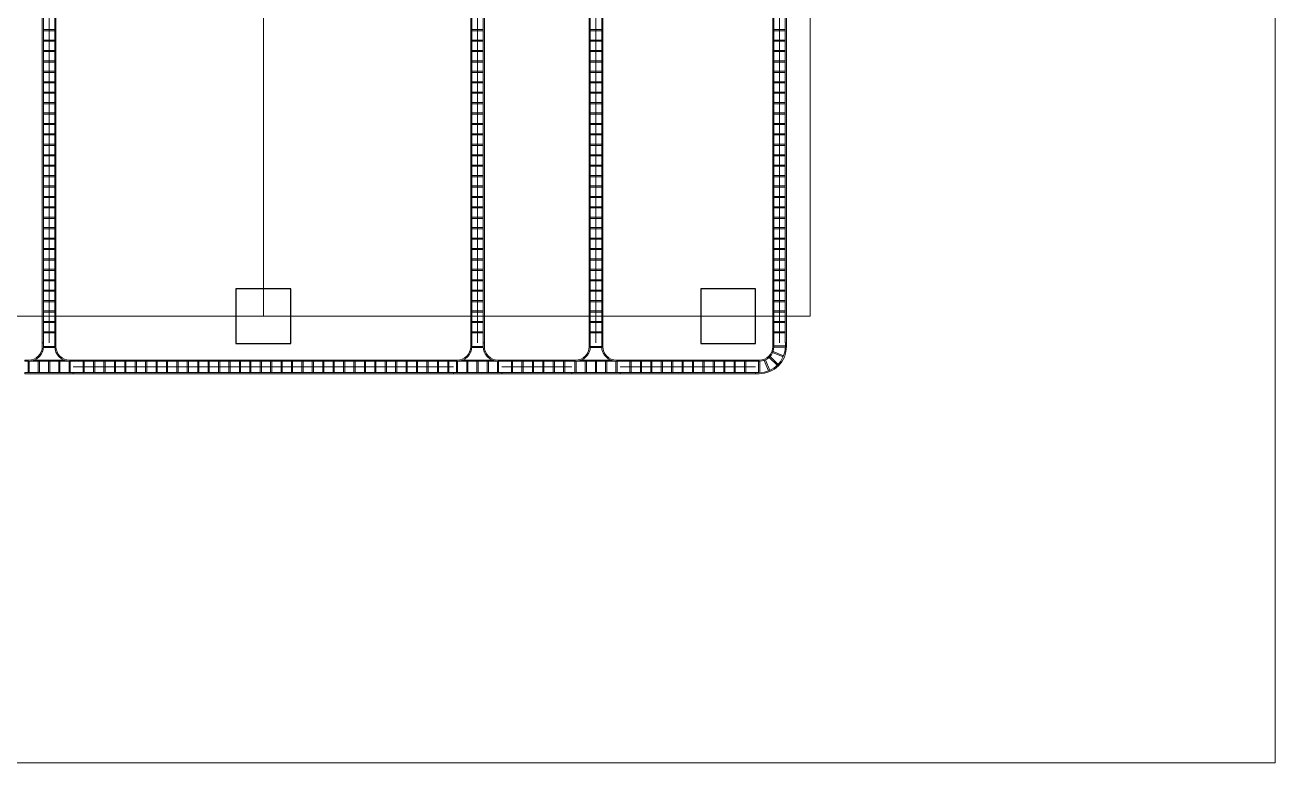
# Model space of a CAD drawing. Header units: millimetres. Extents: x 0 to 154200, y 0 to 64595.
# Drawn here: x 126770 to 154200, y 0 to 16191 of the extents above; entities that cross this region are included whole.
import ezdxf

# ---------------------------------------------------------------- set-up
doc = ezdxf.new("R2010")
doc.units = ezdxf.units.MM
doc.layers.add('Column', color=1, linetype='Continuous')
doc.layers.add('E-CABL-TRAY', color=4, linetype='Continuous', lineweight=9)
doc.layers.add('Floor', color=7, linetype='Continuous', lineweight=9)

# ---------------------------------------------------------------- blocks, each defined once
blk = doc.blocks.new('M_래더 수평 티 - 300mm 반지름-272136-레벨 2')
at = {"layer": 'E-CABL-TRAY'}
for p, q in [((530, 150), (-530, 150)), ((-530, 150), (-530, 125)), ((-530, 125), (530, 125)), ((-463, 125), (-463, -125)), ((-437, -125), (-437, 125)), ((-238, 125), (-238, -125)), ((-212, -125), (-212, 125)), ((-13, 125), (-13, -125)), ((13, -125), (13, 125)), ((212, 125), (212, -125)), ((238, -125), (238, 125)), ((437, 125), (437, -125)), ((463, -125), (463, 125)), ((530, 125), (530, 150)), ((-450, -125), (-530, -125)), ((-530, -125), (-530, -150)), ((-530, -150), (-450, -150)), ((-450, -125), (-437, -125)), ((-450, -125), (450, -125)), ((-324, -150), (324, -150)), ((-238, -125), (-212, -125)), ((-13, -125), (13, -125)), ((212, -125), (238, -125)), ((437, -125), (450, -125)), ((530, -125), (450, -125)), ((450, -150), (530, -150)), ((530, -150), (530, -125)), ((-150, -450), (-150, -530)), ((-150, -530), (-125, -530)), ((125, -425), (-125, -425)), ((-125, -425), (-125, -450)), ((-125, -450), (125, -450)), ((-125, -530), (-125, -450)), ((125, -450), (125, -425)), ((125, -450), (125, -530)), ((125, -530), (150, -530)), ((150, -530), (150, -450))]:
    blk.add_line(p, q, dxfattribs=at)
for centre, radius, start, end in [((-450, -450), 325, 360, 90), ((-450, -450), 325, 79.9947, 90), ((-450, -450), 300, 0, 90), ((-450, -450), 325, 67.9974, 77.4396), ((-450, -450), 325, 61.232, 67.2117), ((-450, -450), 325, 49.8928, 56.0097), ((-450, -450), 325, 38.4887, 44.8078), ((-450, -450), 325, 26.942, 33.6058), ((450, -450), 325, 90, 180), ((450, -450), 300, 90, 180), ((450, -450), 325, 146.3942, 153.058), ((450, -450), 325, 135.1922, 141.5113), ((450, -450), 325, 123.9903, 130.1072), ((450, -450), 325, 112.7883, 118.768), ((450, -450), 325, 102.5604, 112.0026), ((450, -450), 325, 90, 100.0053), ((-450, -450), 325, 11.2019, 22.4039), ((450, -450), 325, 157.5961, 168.7981)]:
    blk.add_arc(centre, radius, start, end, dxfattribs=at)
blk = doc.blocks.new('M_래더 수평 티 - 300mm 반지름-V6-레벨 2')
at = {"layer": 'E-CABL-TRAY'}
for p, q in [((530, 150), (-530, 150)), ((-530, 150), (-530, 125)), ((-530, 125), (530, 125)), ((-463, 125), (-463, -125)), ((-437, -125), (-437, 125)), ((-238, 125), (-238, -125)), ((-212, -125), (-212, 125)), ((-13, 125), (-13, -125)), ((13, -125), (13, 125)), ((212, 125), (212, -125)), ((238, -125), (238, 125)), ((437, 125), (437, -125)), ((463, -125), (463, 125)), ((530, 125), (530, 150)), ((-450, -125), (-530, -125)), ((-530, -125), (-530, -150)), ((-530, -150), (-450, -150)), ((-450, -125), (-437, -125)), ((-450, -125), (450, -125)), ((-324, -150), (324, -150)), ((-238, -125), (-212, -125)), ((-13, -125), (13, -125)), ((212, -125), (238, -125)), ((437, -125), (450, -125)), ((530, -125), (450, -125)), ((450, -150), (530, -150)), ((530, -150), (530, -125)), ((-150, -450), (-150, -530)), ((-150, -530), (-125, -530)), ((125, -425), (-125, -425)), ((-125, -425), (-125, -450)), ((-125, -450), (125, -450)), ((-125, -530), (-125, -450)), ((125, -450), (125, -425)), ((125, -450), (125, -530)), ((125, -530), (150, -530)), ((150, -530), (150, -450))]:
    blk.add_line(p, q, dxfattribs=at)
for centre, radius, start, end in [((-450, -450), 325, 360, 90), ((-450, -450), 325, 79.9947, 90), ((-450, -450), 300, 0, 90), ((-450, -450), 325, 67.9974, 77.4396), ((-450, -450), 325, 61.232, 67.2117), ((-450, -450), 325, 49.8928, 56.0097), ((-450, -450), 325, 38.4887, 44.8078), ((-450, -450), 325, 26.942, 33.6058), ((450, -450), 325, 90, 180), ((450, -450), 300, 90, 180), ((450, -450), 325, 146.3942, 153.058), ((450, -450), 325, 135.1922, 141.5113), ((450, -450), 325, 123.9903, 130.1072), ((450, -450), 325, 112.7883, 118.768), ((450, -450), 325, 102.5604, 112.0026), ((450, -450), 325, 90, 100.0053), ((-450, -450), 325, 11.2019, 22.4039), ((450, -450), 325, 157.5961, 168.7981)]:
    blk.add_arc(centre, radius, start, end, dxfattribs=at)
blk = doc.blocks.new('M_래더 수평 구부림 - 표준-272065-레벨 2')
at = {"layer": 'E-CABL-TRAY'}
for p, q in [((-154, 314), (-145, 337)), ((75, 219), (-154, 314)), ((-125, 530), (-150, 530)), ((-150, 530), (-150, 450)), ((-145, 337), (84, 242)), ((-125, 450), (-125, 530)), ((-125, 463), (125, 463)), ((-125, 437), (-125, 450)), ((124, 437), (-125, 437)), ((150, 530), (125, 530)), ((125, 530), (125, 450)), ((150, 450), (150, 530)), ((-530, 125), (-530, 150)), ((-530, 150), (-450, 150)), ((-450, 125), (-530, 125)), ((-463, -125), (-463, 125)), ((-450, 125), (-437, 125)), ((-437, 125), (-437, -124)), ((-337, 145), (-314, 154)), ((-242, -84), (-337, 145)), ((-314, 154), (-219, -75)), ((-229, 211), (-211, 229)), ((-54, 36), (-229, 211)), ((-211, 229), (-36, 54)), ((-530, -150), (-530, -125)), ((-530, -125), (-450, -125)), ((-450, -150), (-530, -150))]:
    blk.add_line(p, q, dxfattribs=at)
for radius, end in [(600, 360), (325, 360), (575, 0), (300, 0)]:
    blk.add_arc((-450, 450), radius, 270, end, dxfattribs=at)

msp = doc.modelspace()

# ---------------------------------------------------------------- linework, layer by layer
at = {"layer": 'Column'}
for points in [[(131400, 9800), (131400, 9200), (132600, 9200), (132600, 10400), (131400, 10400), (131400, 9800)], [(141600, 9800), (141600, 9200), (142800, 9200), (142800, 10400), (141600, 10400), (141600, 9800)]]:
    msp.add_lwpolyline(points, dxfattribs=at)
at = {"layer": 'E-CABL-TRAY'}
for p, q in [((127150, 9218.7018), (127150, 55818.7018)), ((127175.4, 9218.7018), (127175.4, 55818.7018)), ((127300, 9218.7018), (127300, 55818.7018)), ((127424.6, 9218.7018), (127424.6, 55818.7018)), ((127450, 9218.7018), (127450, 55818.7018)), ((136550, 9218.7018), (136550, 55818.7018)), ((136575.4, 9218.7018), (136575.4, 55818.7018)), ((136700, 9218.7018), (136700, 55818.7018)), ((136824.6, 9218.7018), (136824.6, 55818.7018)), ((136850, 9218.7018), (136850, 55818.7018)), ((139150, 9218.7018), (139150, 55818.7018)), ((139175.4, 9218.7018), (139175.4, 55818.7018)), ((139300, 9218.7018), (139300, 55818.7018)), ((139424.6, 9218.7018), (139424.6, 55818.7018)), ((139450, 9218.7018), (139450, 55818.7018)), ((143180, 9218.7018), (143180, 55818.7018)), ((143205.4, 9218.7018), (143205.4, 55818.7018)), ((143330, 9218.7018), (143330, 55818.7018)), ((143454.6, 9218.7018), (143454.6, 55818.7018)), ((143480, 9218.7018), (143480, 55818.7018)), ((127424.6, 16089.4018), (127175.4, 16089.4018)), ((127424.6, 16064.0018), (127175.4, 16064.0018)), ((136824.6, 16089.4018), (136575.4, 16089.4018)), ((136824.6, 16064.0018), (136575.4, 16064.0018)), ((139424.6, 16089.4018), (139175.4, 16089.4018)), ((139424.6, 16064.0018), (139175.4, 16064.0018)), ((143454.6, 16089.4018), (143205.4, 16089.4018)), ((143454.6, 16064.0018), (143205.4, 16064.0018)), ((127424.6, 15860.8018), (127175.4, 15860.8018)), ((127424.6, 15835.4018), (127175.4, 15835.4018)), ((136824.6, 15860.8018), (136575.4, 15860.8018)), ((136824.6, 15835.4018), (136575.4, 15835.4018)), ((139424.6, 15860.8018), (139175.4, 15860.8018)), ((139424.6, 15835.4018), (139175.4, 15835.4018)), ((143454.6, 15860.8018), (143205.4, 15860.8018)), ((143454.6, 15835.4018), (143205.4, 15835.4018)), ((127424.6, 15632.2018), (127175.4, 15632.2018)), ((127424.6, 15606.8018), (127175.4, 15606.8018)), ((127424.6, 15403.6018), (127175.4, 15403.6018)), ((127424.6, 15378.2018), (127175.4, 15378.2018)), ((136824.6, 15632.2018), (136575.4, 15632.2018)), ((136824.6, 15606.8018), (136575.4, 15606.8018)), ((136824.6, 15403.6018), (136575.4, 15403.6018)), ((136824.6, 15378.2018), (136575.4, 15378.2018)), ((139424.6, 15632.2018), (139175.4, 15632.2018)), ((139424.6, 15606.8018), (139175.4, 15606.8018)), ((139424.6, 15403.6018), (139175.4, 15403.6018)), ((139424.6, 15378.2018), (139175.4, 15378.2018)), ((143454.6, 15632.2018), (143205.4, 15632.2018)), ((143454.6, 15606.8018), (143205.4, 15606.8018)), ((143454.6, 15403.6018), (143205.4, 15403.6018)), ((143454.6, 15378.2018), (143205.4, 15378.2018)), ((127424.6, 15175.0018), (127175.4, 15175.0018)), ((127424.6, 15149.6018), (127175.4, 15149.6018)), ((136824.6, 15175.0018), (136575.4, 15175.0018)), ((136824.6, 15149.6018), (136575.4, 15149.6018)), ((139424.6, 15175.0018), (139175.4, 15175.0018)), ((139424.6, 15149.6018), (139175.4, 15149.6018)), ((143454.6, 15175.0018), (143205.4, 15175.0018)), ((143454.6, 15149.6018), (143205.4, 15149.6018)), ((127424.6, 14946.4018), (127175.4, 14946.4018)), ((127424.6, 14921.0018), (127175.4, 14921.0018)), ((136824.6, 14946.4018), (136575.4, 14946.4018)), ((136824.6, 14921.0018), (136575.4, 14921.0018)), ((139424.6, 14946.4018), (139175.4, 14946.4018)), ((139424.6, 14921.0018), (139175.4, 14921.0018)), ((143454.6, 14946.4018), (143205.4, 14946.4018)), ((143454.6, 14921.0018), (143205.4, 14921.0018)), ((127424.6, 14717.8018), (127175.4, 14717.8018)), ((127424.6, 14692.4018), (127175.4, 14692.4018)), ((136824.6, 14717.8018), (136575.4, 14717.8018)), ((136824.6, 14692.4018), (136575.4, 14692.4018)), ((139424.6, 14717.8018), (139175.4, 14717.8018)), ((139424.6, 14692.4018), (139175.4, 14692.4018)), ((143454.6, 14717.8018), (143205.4, 14717.8018)), ((143454.6, 14692.4018), (143205.4, 14692.4018)), ((127424.6, 14489.2018), (127175.4, 14489.2018)), ((127424.6, 14463.8018), (127175.4, 14463.8018)), ((136824.6, 14489.2018), (136575.4, 14489.2018)), ((136824.6, 14463.8018), (136575.4, 14463.8018)), ((139424.6, 14489.2018), (139175.4, 14489.2018)), ((139424.6, 14463.8018), (139175.4, 14463.8018)), ((143454.6, 14489.2018), (143205.4, 14489.2018)), ((143454.6, 14463.8018), (143205.4, 14463.8018)), ((127424.6, 14260.6018), (127175.4, 14260.6018)), ((127424.6, 14235.2018), (127175.4, 14235.2018)), ((127424.6, 14032.0018), (127175.4, 14032.0018)), ((127424.6, 14006.6018), (127175.4, 14006.6018)), ((136824.6, 14260.6018), (136575.4, 14260.6018)), ((136824.6, 14235.2018), (136575.4, 14235.2018)), ((136824.6, 14032.0018), (136575.4, 14032.0018)), ((136824.6, 14006.6018), (136575.4, 14006.6018)), ((139424.6, 14260.6018), (139175.4, 14260.6018)), ((139424.6, 14235.2018), (139175.4, 14235.2018)), ((139424.6, 14032.0018), (139175.4, 14032.0018)), ((139424.6, 14006.6018), (139175.4, 14006.6018)), ((143454.6, 14260.6018), (143205.4, 14260.6018)), ((143454.6, 14235.2018), (143205.4, 14235.2018)), ((143454.6, 14032.0018), (143205.4, 14032.0018)), ((143454.6, 14006.6018), (143205.4, 14006.6018)), ((127424.6, 13803.4018), (127175.4, 13803.4018)), ((127424.6, 13778.0018), (127175.4, 13778.0018)), ((136824.6, 13803.4018), (136575.4, 13803.4018)), ((136824.6, 13778.0018), (136575.4, 13778.0018)), ((139424.6, 13803.4018), (139175.4, 13803.4018)), ((139424.6, 13778.0018), (139175.4, 13778.0018)), ((143454.6, 13803.4018), (143205.4, 13803.4018)), ((143454.6, 13778.0018), (143205.4, 13778.0018)), ((127424.6, 13574.8018), (127175.4, 13574.8018)), ((127424.6, 13549.4018), (127175.4, 13549.4018)), ((136824.6, 13574.8018), (136575.4, 13574.8018)), ((136824.6, 13549.4018), (136575.4, 13549.4018)), ((139424.6, 13574.8018), (139175.4, 13574.8018)), ((139424.6, 13549.4018), (139175.4, 13549.4018)), ((143454.6, 13574.8018), (143205.4, 13574.8018)), ((143454.6, 13549.4018), (143205.4, 13549.4018)), ((127424.6, 13346.2018), (127175.4, 13346.2018)), ((127424.6, 13320.8018), (127175.4, 13320.8018)), ((136824.6, 13346.2018), (136575.4, 13346.2018)), ((136824.6, 13320.8018), (136575.4, 13320.8018)), ((139424.6, 13346.2018), (139175.4, 13346.2018)), ((139424.6, 13320.8018), (139175.4, 13320.8018)), ((143454.6, 13346.2018), (143205.4, 13346.2018)), ((143454.6, 13320.8018), (143205.4, 13320.8018)), ((127424.6, 13117.6018), (127175.4, 13117.6018)), ((127424.6, 13092.2018), (127175.4, 13092.2018)), ((136824.6, 13117.6018), (136575.4, 13117.6018)), ((136824.6, 13092.2018), (136575.4, 13092.2018)), ((139424.6, 13117.6018), (139175.4, 13117.6018)), ((139424.6, 13092.2018), (139175.4, 13092.2018)), ((143454.6, 13117.6018), (143205.4, 13117.6018)), ((143454.6, 13092.2018), (143205.4, 13092.2018)), ((127424.6, 12889.0018), (127175.4, 12889.0018)), ((127424.6, 12863.6018), (127175.4, 12863.6018)), ((127424.6, 12660.4018), (127175.4, 12660.4018)), ((127424.6, 12635.0018), (127175.4, 12635.0018)), ((136824.6, 12889.0018), (136575.4, 12889.0018)), ((136824.6, 12863.6018), (136575.4, 12863.6018)), ((136824.6, 12660.4018), (136575.4, 12660.4018)), ((136824.6, 12635.0018), (136575.4, 12635.0018)), ((139424.6, 12889.0018), (139175.4, 12889.0018)), ((139424.6, 12863.6018), (139175.4, 12863.6018)), ((139424.6, 12660.4018), (139175.4, 12660.4018)), ((139424.6, 12635.0018), (139175.4, 12635.0018)), ((143454.6, 12889.0018), (143205.4, 12889.0018)), ((143454.6, 12863.6018), (143205.4, 12863.6018)), ((143454.6, 12660.4018), (143205.4, 12660.4018)), ((143454.6, 12635.0018), (143205.4, 12635.0018)), ((127424.6, 12431.8018), (127175.4, 12431.8018)), ((127424.6, 12406.4018), (127175.4, 12406.4018)), ((136824.6, 12431.8018), (136575.4, 12431.8018)), ((136824.6, 12406.4018), (136575.4, 12406.4018)), ((139424.6, 12431.8018), (139175.4, 12431.8018)), ((139424.6, 12406.4018), (139175.4, 12406.4018)), ((143454.6, 12431.8018), (143205.4, 12431.8018)), ((143454.6, 12406.4018), (143205.4, 12406.4018)), ((127424.6, 12203.2018), (127175.4, 12203.2018)), ((127424.6, 12177.8018), (127175.4, 12177.8018)), ((136824.6, 12203.2018), (136575.4, 12203.2018)), ((136824.6, 12177.8018), (136575.4, 12177.8018)), ((139424.6, 12203.2018), (139175.4, 12203.2018)), ((139424.6, 12177.8018), (139175.4, 12177.8018)), ((143454.6, 12203.2018), (143205.4, 12203.2018)), ((143454.6, 12177.8018), (143205.4, 12177.8018)), ((127424.6, 11974.6018), (127175.4, 11974.6018)), ((127424.6, 11949.2018), (127175.4, 11949.2018)), ((136824.6, 11974.6018), (136575.4, 11974.6018)), ((136824.6, 11949.2018), (136575.4, 11949.2018)), ((139424.6, 11974.6018), (139175.4, 11974.6018)), ((139424.6, 11949.2018), (139175.4, 11949.2018)), ((143454.6, 11974.6018), (143205.4, 11974.6018)), ((143454.6, 11949.2018), (143205.4, 11949.2018)), ((127424.6, 11746.0018), (127175.4, 11746.0018)), ((127424.6, 11720.6018), (127175.4, 11720.6018)), ((136824.6, 11746.0018), (136575.4, 11746.0018)), ((136824.6, 11720.6018), (136575.4, 11720.6018)), ((139424.6, 11746.0018), (139175.4, 11746.0018)), ((139424.6, 11720.6018), (139175.4, 11720.6018)), ((143454.6, 11746.0018), (143205.4, 11746.0018)), ((143454.6, 11720.6018), (143205.4, 11720.6018)), ((127424.6, 11517.4018), (127175.4, 11517.4018)), ((127424.6, 11492.0018), (127175.4, 11492.0018)), ((127424.6, 11288.8018), (127175.4, 11288.8018)), ((127424.6, 11263.4018), (127175.4, 11263.4018)), ((136824.6, 11517.4018), (136575.4, 11517.4018)), ((136824.6, 11492.0018), (136575.4, 11492.0018)), ((136824.6, 11288.8018), (136575.4, 11288.8018)), ((136824.6, 11263.4018), (136575.4, 11263.4018)), ((139424.6, 11517.4018), (139175.4, 11517.4018)), ((139424.6, 11492.0018), (139175.4, 11492.0018)), ((139424.6, 11288.8018), (139175.4, 11288.8018)), ((139424.6, 11263.4018), (139175.4, 11263.4018)), ((143454.6, 11517.4018), (143205.4, 11517.4018)), ((143454.6, 11492.0018), (143205.4, 11492.0018)), ((143454.6, 11288.8018), (143205.4, 11288.8018)), ((143454.6, 11263.4018), (143205.4, 11263.4018)), ((127424.6, 11060.2018), (127175.4, 11060.2018)), ((127424.6, 11034.8018), (127175.4, 11034.8018)), ((136824.6, 11060.2018), (136575.4, 11060.2018)), ((136824.6, 11034.8018), (136575.4, 11034.8018)), ((139424.6, 11060.2018), (139175.4, 11060.2018)), ((139424.6, 11034.8018), (139175.4, 11034.8018)), ((143454.6, 11060.2018), (143205.4, 11060.2018)), ((143454.6, 11034.8018), (143205.4, 11034.8018)), ((127424.6, 10831.6018), (127175.4, 10831.6018)), ((127424.6, 10806.2018), (127175.4, 10806.2018)), ((136824.6, 10831.6018), (136575.4, 10831.6018)), ((136824.6, 10806.2018), (136575.4, 10806.2018)), ((139424.6, 10831.6018), (139175.4, 10831.6018)), ((139424.6, 10806.2018), (139175.4, 10806.2018)), ((143454.6, 10831.6018), (143205.4, 10831.6018)), ((143454.6, 10806.2018), (143205.4, 10806.2018)), ((127424.6, 10603.0018), (127175.4, 10603.0018)), ((127424.6, 10577.6018), (127175.4, 10577.6018)), ((136824.6, 10603.0018), (136575.4, 10603.0018)), ((136824.6, 10577.6018), (136575.4, 10577.6018)), ((139424.6, 10603.0018), (139175.4, 10603.0018)), ((139424.6, 10577.6018), (139175.4, 10577.6018)), ((143454.6, 10603.0018), (143205.4, 10603.0018)), ((143454.6, 10577.6018), (143205.4, 10577.6018)), ((127424.6, 10374.4018), (127175.4, 10374.4018)), ((127424.6, 10349.0018), (127175.4, 10349.0018)), ((136824.6, 10374.4018), (136575.4, 10374.4018)), ((136824.6, 10349.0018), (136575.4, 10349.0018)), ((139424.6, 10374.4018), (139175.4, 10374.4018)), ((139424.6, 10349.0018), (139175.4, 10349.0018)), ((143454.6, 10374.4018), (143205.4, 10374.4018)), ((143454.6, 10349.0018), (143205.4, 10349.0018)), ((127424.6, 10145.8018), (127175.4, 10145.8018)), ((127424.6, 10120.4018), (127175.4, 10120.4018)), ((127424.6, 9917.2018), (127175.4, 9917.2018)), ((127424.6, 9891.8018), (127175.4, 9891.8018)), ((136824.6, 10145.8018), (136575.4, 10145.8018)), ((136824.6, 10120.4018), (136575.4, 10120.4018)), ((136824.6, 9917.2018), (136575.4, 9917.2018)), ((136824.6, 9891.8018), (136575.4, 9891.8018)), ((139424.6, 10145.8018), (139175.4, 10145.8018)), ((139424.6, 10120.4018), (139175.4, 10120.4018)), ((139424.6, 9917.2018), (139175.4, 9917.2018)), ((139424.6, 9891.8018), (139175.4, 9891.8018)), ((143454.6, 10145.8018), (143205.4, 10145.8018)), ((143454.6, 10120.4018), (143205.4, 10120.4018)), ((143454.6, 9917.2018), (143205.4, 9917.2018)), ((143454.6, 9891.8018), (143205.4, 9891.8018)), ((127424.6, 9688.6018), (127175.4, 9688.6018)), ((127424.6, 9663.2018), (127175.4, 9663.2018)), ((136824.6, 9688.6018), (136575.4, 9688.6018)), ((136824.6, 9663.2018), (136575.4, 9663.2018)), ((139424.6, 9688.6018), (139175.4, 9688.6018)), ((139424.6, 9663.2018), (139175.4, 9663.2018)), ((143454.6, 9688.6018), (143205.4, 9688.6018)), ((143454.6, 9663.2018), (143205.4, 9663.2018)), ((127424.6, 9460.0018), (127175.4, 9460.0018)), ((127424.6, 9434.6018), (127175.4, 9434.6018)), ((136824.6, 9460.0018), (136575.4, 9460.0018)), ((136824.6, 9434.6018), (136575.4, 9434.6018)), ((139424.6, 9460.0018), (139175.4, 9460.0018)), ((139424.6, 9434.6018), (139175.4, 9434.6018)), ((143454.6, 9460.0018), (143205.4, 9460.0018)), ((143454.6, 9434.6018), (143205.4, 9434.6018)), ((127175.4, 9218.7018), (127150, 9218.7018)), ((127450, 9218.7018), (127424.6, 9218.7018)), ((136575.4, 9218.7018), (136550, 9218.7018)), ((136850, 9218.7018), (136824.6, 9218.7018)), ((139175.4, 9218.7018), (139150, 9218.7018)), ((139450, 9218.7018), (139424.6, 9218.7018)), ((127830, 8813.3018), (127830, 8838.7018)), ((127830, 8838.7018), (136170, 8838.7018)), ((127830, 8813.3018), (136170, 8813.3018)), ((128045.9, 8564.1018), (128045.9, 8813.3018)), ((128071.3, 8564.1018), (128071.3, 8813.3018)), ((128274.5, 8564.1018), (128274.5, 8813.3018)), ((128299.9, 8564.1018), (128299.9, 8813.3018)), ((128503.1, 8564.1018), (128503.1, 8813.3018)), ((128528.5, 8564.1018), (128528.5, 8813.3018)), ((128731.7, 8564.1018), (128731.7, 8813.3018)), ((128757.1, 8564.1018), (128757.1, 8813.3018)), ((128960.3, 8564.1018), (128960.3, 8813.3018)), ((128985.7, 8564.1018), (128985.7, 8813.3018)), ((129188.9, 8564.1018), (129188.9, 8813.3018)), ((129214.3, 8564.1018), (129214.3, 8813.3018)), ((129417.5, 8564.1018), (129417.5, 8813.3018)), ((129442.9, 8564.1018), (129442.9, 8813.3018)), ((129646.1, 8564.1018), (129646.1, 8813.3018)), ((129671.5, 8564.1018), (129671.5, 8813.3018)), ((129874.7, 8564.1018), (129874.7, 8813.3018)), ((129900.1, 8564.1018), (129900.1, 8813.3018)), ((130103.3, 8564.1018), (130103.3, 8813.3018)), ((130128.7, 8564.1018), (130128.7, 8813.3018)), ((130331.9, 8564.1018), (130331.9, 8813.3018)), ((130357.3, 8564.1018), (130357.3, 8813.3018)), ((130560.5, 8564.1018), (130560.5, 8813.3018)), ((130585.9, 8564.1018), (130585.9, 8813.3018)), ((130789.1, 8564.1018), (130789.1, 8813.3018)), ((130814.5, 8564.1018), (130814.5, 8813.3018)), ((131017.7, 8564.1018), (131017.7, 8813.3018)), ((131043.1, 8564.1018), (131043.1, 8813.3018)), ((131246.3, 8564.1018), (131246.3, 8813.3018)), ((131271.7, 8564.1018), (131271.7, 8813.3018)), ((131474.9, 8564.1018), (131474.9, 8813.3018)), ((131500.3, 8564.1018), (131500.3, 8813.3018)), ((131703.5, 8564.1018), (131703.5, 8813.3018)), ((131728.9, 8564.1018), (131728.9, 8813.3018)), ((131932.1, 8564.1018), (131932.1, 8813.3018)), ((131957.5, 8564.1018), (131957.5, 8813.3018)), ((132160.7, 8564.1018), (132160.7, 8813.3018)), ((132186.1, 8564.1018), (132186.1, 8813.3018)), ((132389.3, 8564.1018), (132389.3, 8813.3018)), ((132414.7, 8564.1018), (132414.7, 8813.3018)), ((132617.9, 8564.1018), (132617.9, 8813.3018)), ((132643.3, 8564.1018), (132643.3, 8813.3018)), ((132846.5, 8564.1018), (132846.5, 8813.3018)), ((132871.9, 8564.1018), (132871.9, 8813.3018)), ((133075.1, 8564.1018), (133075.1, 8813.3018)), ((133100.5, 8564.1018), (133100.5, 8813.3018)), ((133303.7, 8564.1018), (133303.7, 8813.3018)), ((133329.1, 8564.1018), (133329.1, 8813.3018)), ((133532.3, 8564.1018), (133532.3, 8813.3018)), ((133557.7, 8564.1018), (133557.7, 8813.3018)), ((133760.9, 8564.1018), (133760.9, 8813.3018)), ((133786.3, 8564.1018), (133786.3, 8813.3018)), ((133989.5, 8564.1018), (133989.5, 8813.3018)), ((134014.9, 8564.1018), (134014.9, 8813.3018)), ((134218.1, 8564.1018), (134218.1, 8813.3018)), ((134243.5, 8564.1018), (134243.5, 8813.3018)), ((134446.7, 8564.1018), (134446.7, 8813.3018)), ((134472.1, 8564.1018), (134472.1, 8813.3018)), ((134675.3, 8564.1018), (134675.3, 8813.3018)), ((134700.7, 8564.1018), (134700.7, 8813.3018)), ((134903.9, 8564.1018), (134903.9, 8813.3018)), ((134929.3, 8564.1018), (134929.3, 8813.3018)), ((135132.5, 8564.1018), (135132.5, 8813.3018)), ((135157.9, 8564.1018), (135157.9, 8813.3018)), ((135361.1, 8564.1018), (135361.1, 8813.3018)), ((135386.5, 8564.1018), (135386.5, 8813.3018)), ((135589.7, 8564.1018), (135589.7, 8813.3018)), ((135615.1, 8564.1018), (135615.1, 8813.3018)), ((135818.3, 8564.1018), (135818.3, 8813.3018)), ((135843.7, 8564.1018), (135843.7, 8813.3018)), ((136046.9, 8564.1018), (136046.9, 8813.3018)), ((136072.3, 8564.1018), (136072.3, 8813.3018)), ((136170, 8838.7018), (136170, 8813.3018)), ((137230, 8813.3018), (137230, 8838.7018)), ((137230, 8838.7018), (138770, 8838.7018)), ((137230, 8813.3018), (138770, 8813.3018)), ((137445.9, 8564.1018), (137445.9, 8813.3018)), ((137471.3, 8564.1018), (137471.3, 8813.3018)), ((137674.5, 8564.1018), (137674.5, 8813.3018)), ((137699.9, 8564.1018), (137699.9, 8813.3018)), ((137903.1, 8564.1018), (137903.1, 8813.3018)), ((137928.5, 8564.1018), (137928.5, 8813.3018)), ((138131.7, 8564.1018), (138131.7, 8813.3018)), ((138157.1, 8564.1018), (138157.1, 8813.3018)), ((138360.3, 8564.1018), (138360.3, 8813.3018)), ((138385.7, 8564.1018), (138385.7, 8813.3018)), ((138588.9, 8564.1018), (138588.9, 8813.3018)), ((138614.3, 8564.1018), (138614.3, 8813.3018)), ((138770, 8838.7018), (138770, 8813.3018)), ((139830, 8813.3018), (139830, 8838.7018)), ((139830, 8838.7018), (142800, 8838.7018)), ((139830, 8813.3018), (142800, 8813.3018)), ((140045.9, 8564.1018), (140045.9, 8813.3018)), ((140071.3, 8564.1018), (140071.3, 8813.3018)), ((140274.5, 8564.1018), (140274.5, 8813.3018)), ((140299.9, 8564.1018), (140299.9, 8813.3018)), ((140503.1, 8564.1018), (140503.1, 8813.3018)), ((140528.5, 8564.1018), (140528.5, 8813.3018)), ((140731.7, 8564.1018), (140731.7, 8813.3018)), ((140757.1, 8564.1018), (140757.1, 8813.3018)), ((140960.3, 8564.1018), (140960.3, 8813.3018)), ((140985.7, 8564.1018), (140985.7, 8813.3018)), ((141188.9, 8564.1018), (141188.9, 8813.3018)), ((141214.3, 8564.1018), (141214.3, 8813.3018)), ((141417.5, 8564.1018), (141417.5, 8813.3018)), ((141442.9, 8564.1018), (141442.9, 8813.3018)), ((141646.1, 8564.1018), (141646.1, 8813.3018)), ((141671.5, 8564.1018), (141671.5, 8813.3018)), ((141874.7, 8564.1018), (141874.7, 8813.3018)), ((141900.1, 8564.1018), (141900.1, 8813.3018)), ((142103.3, 8564.1018), (142103.3, 8813.3018)), ((142128.7, 8564.1018), (142128.7, 8813.3018)), ((142331.9, 8564.1018), (142331.9, 8813.3018)), ((142357.3, 8564.1018), (142357.3, 8813.3018)), ((142560.5, 8564.1018), (142560.5, 8813.3018)), ((142585.9, 8564.1018), (142585.9, 8813.3018)), ((142800, 8838.7018), (142800, 8813.3018)), ((127830, 8688.7018), (136170, 8688.7018)), ((127830, 8538.7018), (127830, 8564.1018)), ((127830, 8564.1018), (136170, 8564.1018)), ((127830, 8538.7018), (136170, 8538.7018)), ((136170, 8564.1018), (136170, 8538.7018)), ((137230, 8688.7018), (138770, 8688.7018)), ((137230, 8538.7018), (137230, 8564.1018)), ((137230, 8564.1018), (138770, 8564.1018)), ((137230, 8538.7018), (138770, 8538.7018)), ((138770, 8564.1018), (138770, 8538.7018)), ((139830, 8688.7018), (142800, 8688.7018)), ((139830, 8538.7018), (139830, 8564.1018)), ((139830, 8564.1018), (142800, 8564.1018)), ((139830, 8538.7018), (142800, 8538.7018)), ((142800, 8564.1018), (142800, 8538.7018))]:
    msp.add_line(p, q, dxfattribs=at)
at = {"layer": 'Floor'}
msp.add_lwpolyline([(154200, 0), (0, 0), (0, 64595), (154200, 64595)], close=True, dxfattribs=at)
for points in [[(120000, 9800), (120000, 54800), (132000, 54800), (132000, 9800), (120000, 9800)], [(132000, 9800), (132000, 54800), (144000, 54800), (144000, 9800), (132000, 9800)]]:
    msp.add_lwpolyline(points, dxfattribs=at)

# ---------------------------------------------------------------- block references
at = {"layer": 'E-CABL-TRAY', "rotation": 180}
for name, p in [('M_래더 수평 티 - 300mm 반지름-272136-레벨 2', (127300, 8688.7018)), ('M_래더 수평 티 - 300mm 반지름-V6-레벨 2', (136700, 8688.7018)), ('M_래더 수평 티 - 300mm 반지름-V6-레벨 2', (139300, 8688.7018))]:
    msp.add_blockref(name, p, dxfattribs=at)
at = {"layer": 'E-CABL-TRAY'}
msp.add_blockref('M_래더 수평 구부림 - 표준-272065-레벨 2', (143330, 8688.7018), dxfattribs=at)

doc.saveas('drawing.dxf')
